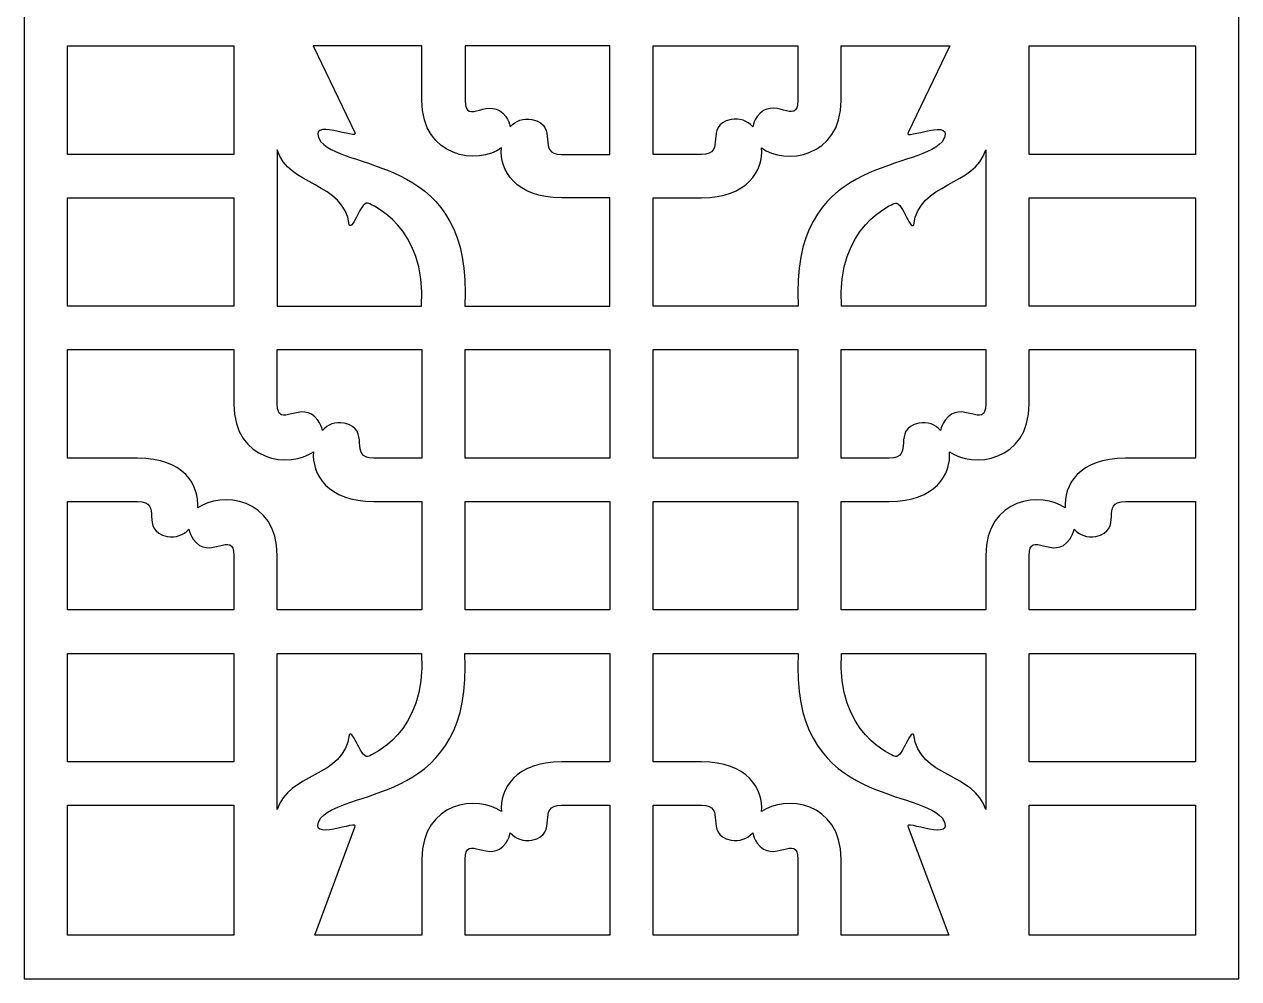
# Model space of a CAD drawing. Header units: centimetres. Extents: x -10 to 9.9, y -2.9 to 11.9.
# Drawn here: x -9.97 to -0.56, y -2.94 to 4.46 of the extents above; entities that cross this region are included whole.
import ezdxf

# ---------------------------------------------------------------- set-up
doc = ezdxf.new("R2010")
doc.units = ezdxf.units.CM
doc.header["$MEASUREMENT"] = 0
doc.layers.add('layer 1', color=7, linetype='Continuous')

msp = doc.modelspace()

# ---------------------------------------------------------------- linework, layer by layer
at = {"layer": 'layer 1', "color": 250}
for points, knots in [([(-9.97418, 11.8588), (-9.97418, 11.8588), (-0.557, 11.8588), (-0.557, 11.8588), (-0.557, 11.8588), (-0.557, 11.8588), (-0.557, -2.93963), (-0.557, -2.93963), (-0.557, -2.93963), (-0.557, -2.93963), (-9.97418, -2.93963), (-9.97418, -2.93963), (-9.97418, -2.93963), (-9.97418, -2.93963), (-9.97418, 11.8588), (-9.97418, 11.8588)], [0, 0, 0, 0, 0.2, 0.2, 0.2, 0.2, 0.4, 0.4, 0.4, 0.4, 0.6, 0.6, 0.6, 0.6, 1, 1, 1, 1]), ([(-9.63785, 3.45059), (-9.63785, 3.45059), (-8.3486, 3.45059), (-8.3486, 3.45059), (-8.3486, 3.45059), (-8.3486, 3.45059), (-8.3486, 4.29141), (-8.3486, 4.29141), (-8.3486, 4.29141), (-8.3486, 4.29141), (-9.63785, 4.29141), (-9.63785, 4.29141), (-9.63785, 4.29141), (-9.63785, 4.29141), (-9.63785, 3.45059), (-9.63785, 3.45059)], [0, 0, 0, 0, 0.2, 0.2, 0.2, 0.2, 0.4, 0.4, 0.4, 0.4, 0.6, 0.6, 0.6, 0.6, 1, 1, 1, 1]), ([(-6.55828, 2.27345), (-6.49036, 3.44066), (-7.45781, 3.30944), (-7.67436, 3.5492), (-7.67436, 3.5492), (-7.80395, 3.75436), (-7.36551, 3.55133), (-7.41219, 3.62068), (-7.41219, 3.62068), (-7.41219, 3.62068), (-7.73525, 4.29141), (-7.73525, 4.29141), (-7.73525, 4.29141), (-7.73525, 4.29141), (-6.89119, 4.29141), (-6.89119, 4.29141), (-6.89119, 4.29141), (-6.89119, 4.29141), (-6.89119, 3.86966), (-6.89119, 3.86966), (-6.89119, 3.86966), (-6.89093, 3.42051), (-6.45111, 3.36865), (-6.27419, 3.50057), (-6.27419, 3.50057), (-6.28947, 3.32641), (-6.16637, 3.11447), (-5.80749, 3.11427), (-5.80749, 3.11427), (-5.80749, 3.11427), (-5.43378, 3.11427), (-5.43378, 3.11427), (-5.43378, 3.11427), (-5.43378, 3.11427), (-5.43378, 2.27345), (-5.43378, 2.27345), (-5.43378, 2.27345), (-5.43378, 2.27345), (-6.55828, 2.27345), (-6.55828, 2.27345)], [0, 0, 0, 0, 0.0909091, 0.0909091, 0.0909091, 0.0909091, 0.1818182, 0.1818182, 0.1818182, 0.1818182, 0.2727273, 0.2727273, 0.2727273, 0.2727273, 0.3636364, 0.3636364, 0.3636364, 0.3636364, 0.4545455, 0.4545455, 0.4545455, 0.4545455, 0.5454545, 0.5454545, 0.5454545, 0.5454545, 0.6363636, 0.6363636, 0.6363636, 0.6363636, 0.7272727, 0.7272727, 0.7272727, 0.7272727, 0.8181818, 0.8181818, 0.8181818, 0.8181818, 1, 1, 1, 1]), ([(-5.43378, 3.45059), (-5.5778, 3.45059), (-5.60034, 3.45059), (-5.80749, 3.45059), (-5.80749, 3.45059), (-6.01559, 3.45001), (-5.81461, 3.67342), (-6.0373, 3.72193), (-6.0373, 3.72193), (-6.10559, 3.73465), (-6.16366, 3.71051), (-6.20539, 3.66563), (-6.20539, 3.66563), (-6.21066, 3.69034), (-6.22172, 3.71651), (-6.23954, 3.74383), (-6.23954, 3.74383), (-6.36403, 3.91853), (-6.55545, 3.66156), (-6.55486, 3.86966), (-6.55486, 3.86966), (-6.55486, 4.08656), (-6.55486, 4.12233), (-6.55486, 4.29141), (-6.55486, 4.29141), (-6.55486, 4.29141), (-5.43378, 4.29141), (-5.43378, 4.29141), (-5.43378, 4.29141), (-5.43378, 4.29141), (-5.43378, 3.45059), (-5.43378, 3.45059)], [0, 0, 0, 0, 0.1111111, 0.1111111, 0.1111111, 0.1111111, 0.2222222, 0.2222222, 0.2222222, 0.2222222, 0.3333333, 0.3333333, 0.3333333, 0.3333333, 0.4444444, 0.4444444, 0.4444444, 0.4444444, 0.5555556, 0.5555556, 0.5555556, 0.5555556, 0.6666667, 0.6666667, 0.6666667, 0.6666667, 0.7777778, 0.7777778, 0.7777778, 0.7777778, 1, 1, 1, 1]), ([(-3.97296, 2.27345), (-4.04088, 3.44066), (-3.07343, 3.30944), (-2.85688, 3.5492), (-2.85688, 3.5492), (-2.72729, 3.75436), (-3.16573, 3.55133), (-3.11904, 3.62068), (-3.11904, 3.62068), (-3.11904, 3.62068), (-2.79598, 4.29141), (-2.79598, 4.29141), (-2.79598, 4.29141), (-2.79598, 4.29141), (-3.64005, 4.29141), (-3.64005, 4.29141), (-3.64005, 4.29141), (-3.64005, 4.29141), (-3.64005, 3.86966), (-3.64005, 3.86966), (-3.64005, 3.86966), (-3.6403, 3.42051), (-4.08013, 3.36865), (-4.25705, 3.50057), (-4.25705, 3.50057), (-4.24176, 3.32641), (-4.36487, 3.11447), (-4.72374, 3.11427), (-4.72374, 3.11427), (-4.72374, 3.11427), (-5.09745, 3.11427), (-5.09745, 3.11427), (-5.09745, 3.11427), (-5.09745, 3.11427), (-5.09745, 2.27345), (-5.09745, 2.27345), (-5.09745, 2.27345), (-5.09745, 2.27345), (-3.97296, 2.27345), (-3.97296, 2.27345)], [0, 0, 0, 0, 0.0909091, 0.0909091, 0.0909091, 0.0909091, 0.1818182, 0.1818182, 0.1818182, 0.1818182, 0.2727273, 0.2727273, 0.2727273, 0.2727273, 0.3636364, 0.3636364, 0.3636364, 0.3636364, 0.4545455, 0.4545455, 0.4545455, 0.4545455, 0.5454545, 0.5454545, 0.5454545, 0.5454545, 0.6363636, 0.6363636, 0.6363636, 0.6363636, 0.7272727, 0.7272727, 0.7272727, 0.7272727, 0.8181818, 0.8181818, 0.8181818, 0.8181818, 1, 1, 1, 1]), ([(-5.09745, 3.45059), (-4.95344, 3.45059), (-4.93089, 3.45059), (-4.72374, 3.45059), (-4.72374, 3.45059), (-4.51564, 3.45001), (-4.71663, 3.67342), (-4.49394, 3.72193), (-4.49394, 3.72193), (-4.42564, 3.73465), (-4.36758, 3.71051), (-4.32584, 3.66563), (-4.32584, 3.66563), (-4.32058, 3.69034), (-4.30951, 3.71651), (-4.2917, 3.74383), (-4.2917, 3.74383), (-4.1672, 3.91853), (-3.97579, 3.66156), (-3.97637, 3.86966), (-3.97637, 3.86966), (-3.97637, 4.08656), (-3.97637, 4.12233), (-3.97637, 4.29141), (-3.97637, 4.29141), (-3.97637, 4.29141), (-5.09745, 4.29141), (-5.09745, 4.29141), (-5.09745, 4.29141), (-5.09745, 4.29141), (-5.09745, 3.45059), (-5.09745, 3.45059)], [0, 0, 0, 0, 0.1111111, 0.1111111, 0.1111111, 0.1111111, 0.2222222, 0.2222222, 0.2222222, 0.2222222, 0.3333333, 0.3333333, 0.3333333, 0.3333333, 0.4444444, 0.4444444, 0.4444444, 0.4444444, 0.5555556, 0.5555556, 0.5555556, 0.5555556, 0.6666667, 0.6666667, 0.6666667, 0.6666667, 0.7777778, 0.7777778, 0.7777778, 0.7777778, 1, 1, 1, 1]), ([(-0.89333, 4.29141), (-0.89333, 4.29141), (-2.18264, 4.29141), (-2.18264, 4.29141), (-2.18264, 4.29141), (-2.18264, 4.29141), (-2.18264, 3.45059), (-2.18264, 3.45059), (-2.18264, 3.45059), (-2.18264, 3.45059), (-0.89333, 3.45059), (-0.89333, 3.45059), (-0.89333, 3.45059), (-0.89333, 3.45059), (-0.89333, 4.29141), (-0.89333, 4.29141)], [0, 0, 0, 0, 0.2, 0.2, 0.2, 0.2, 0.4, 0.4, 0.4, 0.4, 0.6, 0.6, 0.6, 0.6, 1, 1, 1, 1]), ([(-8.01227, 3.48523), (-7.93235, 3.20421), (-7.49185, 3.23625), (-7.45484, 2.90519), (-7.45484, 2.90519), (-7.42301, 2.85715), (-7.36014, 3.11136), (-7.30123, 3.06958), (-7.30123, 3.06958), (-7.29706, 3.06677), (-6.84886, 2.89667), (-6.89494, 2.27345), (-6.89494, 2.27345), (-6.89494, 2.27345), (-8.01227, 2.27345), (-8.01227, 2.27345), (-8.01227, 2.27345), (-8.01227, 2.27345), (-8.01227, 3.48523), (-8.01227, 3.48523)], [0, 0, 0, 0, 0.1666667, 0.1666667, 0.1666667, 0.1666667, 0.3333333, 0.3333333, 0.3333333, 0.3333333, 0.5, 0.5, 0.5, 0.5, 0.6666667, 0.6666667, 0.6666667, 0.6666667, 1, 1, 1, 1]), ([(-2.51896, 3.48523), (-2.59889, 3.20421), (-3.03939, 3.23625), (-3.0764, 2.90519), (-3.0764, 2.90519), (-3.10822, 2.85715), (-3.17109, 3.11136), (-3.23, 3.06958), (-3.23, 3.06958), (-3.23417, 3.06677), (-3.68237, 2.89667), (-3.63629, 2.27345), (-3.63629, 2.27345), (-3.63629, 2.27345), (-2.51896, 2.27345), (-2.51896, 2.27345), (-2.51896, 2.27345), (-2.51896, 2.27345), (-2.51896, 3.48523), (-2.51896, 3.48523)], [0, 0, 0, 0, 0.1666667, 0.1666667, 0.1666667, 0.1666667, 0.3333333, 0.3333333, 0.3333333, 0.3333333, 0.5, 0.5, 0.5, 0.5, 0.6666667, 0.6666667, 0.6666667, 0.6666667, 1, 1, 1, 1]), ([(-9.63785, 2.27345), (-9.63785, 2.27345), (-8.3486, 2.27345), (-8.3486, 2.27345), (-8.3486, 2.27345), (-8.3486, 2.27345), (-8.3486, 3.11427), (-8.3486, 3.11427), (-8.3486, 3.11427), (-8.3486, 3.11427), (-9.63785, 3.11427), (-9.63785, 3.11427), (-9.63785, 3.11427), (-9.63785, 3.11427), (-9.63785, 2.27345), (-9.63785, 2.27345)], [0, 0, 0, 0, 0.2, 0.2, 0.2, 0.2, 0.4, 0.4, 0.4, 0.4, 0.6, 0.6, 0.6, 0.6, 1, 1, 1, 1]), ([(-0.89333, 3.11427), (-0.89333, 3.11427), (-2.18264, 3.11427), (-2.18264, 3.11427), (-2.18264, 3.11427), (-2.18264, 3.11427), (-2.18264, 2.27345), (-2.18264, 2.27345), (-2.18264, 2.27345), (-2.18264, 2.27345), (-0.89333, 2.27345), (-0.89333, 2.27345), (-0.89333, 2.27345), (-0.89333, 2.27345), (-0.89333, 3.11427), (-0.89333, 3.11427)], [0, 0, 0, 0, 0.2, 0.2, 0.2, 0.2, 0.4, 0.4, 0.4, 0.4, 0.6, 0.6, 0.6, 0.6, 1, 1, 1, 1]), ([(-9.63785, 1.0963), (-9.63785, 1.0963), (-9.09597, 1.0963), (-9.09597, 1.0963), (-9.09597, 1.0963), (-8.7371, 1.0961), (-8.61399, 0.88416), (-8.62927, 0.71), (-8.62927, 0.71), (-8.45236, 0.84192), (-8.01253, 0.79006), (-8.01227, 0.3409), (-8.01227, 0.3409), (-8.01227, 0.3409), (-8.01227, -0.08085), (-8.01227, -0.08085), (-8.01227, -0.08085), (-8.01227, -0.08085), (-6.89119, -0.08085), (-6.89119, -0.08085), (-6.89119, -0.08085), (-6.89119, -0.08085), (-6.89119, 0.75997), (-6.89119, 0.75997), (-6.89119, 0.75997), (-6.89119, 0.75997), (-7.2649, 0.75997), (-7.2649, 0.75997), (-7.2649, 0.75997), (-7.62378, 0.76018), (-7.74688, 0.97211), (-7.7316, 1.14627), (-7.7316, 1.14627), (-7.90851, 1.01436), (-8.34834, 1.06622), (-8.3486, 1.51537), (-8.3486, 1.51537), (-8.3486, 1.51537), (-8.3486, 1.93712), (-8.3486, 1.93712), (-8.3486, 1.93712), (-8.3486, 1.93712), (-9.63785, 1.93712), (-9.63785, 1.93712), (-9.63785, 1.93712), (-9.63785, 1.93712), (-9.63785, 1.0963), (-9.63785, 1.0963)], [0, 0, 0, 0, 0.0769231, 0.0769231, 0.0769231, 0.0769231, 0.1538462, 0.1538462, 0.1538462, 0.1538462, 0.2307692, 0.2307692, 0.2307692, 0.2307692, 0.3076923, 0.3076923, 0.3076923, 0.3076923, 0.3846154, 0.3846154, 0.3846154, 0.3846154, 0.4615385, 0.4615385, 0.4615385, 0.4615385, 0.5384615, 0.5384615, 0.5384615, 0.5384615, 0.6153846, 0.6153846, 0.6153846, 0.6153846, 0.6923077, 0.6923077, 0.6923077, 0.6923077, 0.7692308, 0.7692308, 0.7692308, 0.7692308, 0.8461538, 0.8461538, 0.8461538, 0.8461538, 1, 1, 1, 1]), ([(-6.89119, 1.0963), (-6.89119, 1.0963), (-6.89119, 1.93712), (-6.89119, 1.93712), (-6.89119, 1.93712), (-6.89119, 1.93712), (-8.01227, 1.93712), (-8.01227, 1.93712), (-8.01227, 1.93712), (-8.01227, 1.76803), (-8.01227, 1.73227), (-8.01227, 1.51537), (-8.01227, 1.51537), (-8.01286, 1.30727), (-7.82144, 1.56424), (-7.69694, 1.38953), (-7.69694, 1.38953), (-7.67913, 1.36221), (-7.66806, 1.33604), (-7.6628, 1.31133), (-7.6628, 1.31133), (-7.62107, 1.35621), (-7.563, 1.38036), (-7.49471, 1.36764), (-7.49471, 1.36764), (-7.27201, 1.31912), (-7.473, 1.09572), (-7.2649, 1.0963), (-7.2649, 1.0963), (-7.05775, 1.0963), (-7.0352, 1.0963), (-6.89119, 1.0963)], [0, 0, 0, 0, 0.1111111, 0.1111111, 0.1111111, 0.1111111, 0.2222222, 0.2222222, 0.2222222, 0.2222222, 0.3333333, 0.3333333, 0.3333333, 0.3333333, 0.4444444, 0.4444444, 0.4444444, 0.4444444, 0.5555556, 0.5555556, 0.5555556, 0.5555556, 0.6666667, 0.6666667, 0.6666667, 0.6666667, 0.7777778, 0.7777778, 0.7777778, 0.7777778, 1, 1, 1, 1]), ([(-6.55486, 1.0963), (-6.55486, 1.0963), (-5.43378, 1.0963), (-5.43378, 1.0963), (-5.43378, 1.0963), (-5.43378, 1.0963), (-5.43378, 1.93712), (-5.43378, 1.93712), (-5.43378, 1.93712), (-5.43378, 1.93712), (-6.55486, 1.93712), (-6.55486, 1.93712), (-6.55486, 1.93712), (-6.55486, 1.93712), (-6.55486, 1.0963), (-6.55486, 1.0963)], [0, 0, 0, 0, 0.2, 0.2, 0.2, 0.2, 0.4, 0.4, 0.4, 0.4, 0.6, 0.6, 0.6, 0.6, 1, 1, 1, 1]), ([(-5.09745, 1.0963), (-5.09745, 1.0963), (-3.97637, 1.0963), (-3.97637, 1.0963), (-3.97637, 1.0963), (-3.97637, 1.0963), (-3.97637, 1.93712), (-3.97637, 1.93712), (-3.97637, 1.93712), (-3.97637, 1.93712), (-5.09745, 1.93712), (-5.09745, 1.93712), (-5.09745, 1.93712), (-5.09745, 1.93712), (-5.09745, 1.0963), (-5.09745, 1.0963)], [0, 0, 0, 0, 0.2, 0.2, 0.2, 0.2, 0.4, 0.4, 0.4, 0.4, 0.6, 0.6, 0.6, 0.6, 1, 1, 1, 1]), ([(-0.89333, 1.93712), (-0.89333, 1.93712), (-2.18264, 1.93712), (-2.18264, 1.93712), (-2.18264, 1.93712), (-2.18264, 1.93712), (-2.18264, 1.51537), (-2.18264, 1.51537), (-2.18264, 1.51537), (-2.1829, 1.06622), (-2.62272, 1.01436), (-2.79964, 1.14627), (-2.79964, 1.14627), (-2.78435, 0.97211), (-2.90746, 0.76018), (-3.26633, 0.75997), (-3.26633, 0.75997), (-3.26633, 0.75997), (-3.64005, 0.75997), (-3.64005, 0.75997), (-3.64005, 0.75997), (-3.64005, 0.75997), (-3.64005, -0.08085), (-3.64005, -0.08085), (-3.64005, -0.08085), (-3.64005, -0.08085), (-2.51896, -0.08085), (-2.51896, -0.08085), (-2.51896, -0.08085), (-2.51896, -0.08085), (-2.51896, 0.3409), (-2.51896, 0.3409), (-2.51896, 0.3409), (-2.5187, 0.79006), (-2.07888, 0.84192), (-1.90196, 0.71), (-1.90196, 0.71), (-1.91725, 0.88416), (-1.79414, 1.0961), (-1.43527, 1.0963), (-1.43527, 1.0963), (-1.43527, 1.0963), (-0.89333, 1.0963), (-0.89333, 1.0963), (-0.89333, 1.0963), (-0.89333, 1.0963), (-0.89333, 1.93712), (-0.89333, 1.93712)], [0, 0, 0, 0, 0.0769231, 0.0769231, 0.0769231, 0.0769231, 0.1538462, 0.1538462, 0.1538462, 0.1538462, 0.2307692, 0.2307692, 0.2307692, 0.2307692, 0.3076923, 0.3076923, 0.3076923, 0.3076923, 0.3846154, 0.3846154, 0.3846154, 0.3846154, 0.4615385, 0.4615385, 0.4615385, 0.4615385, 0.5384615, 0.5384615, 0.5384615, 0.5384615, 0.6153846, 0.6153846, 0.6153846, 0.6153846, 0.6923077, 0.6923077, 0.6923077, 0.6923077, 0.7692308, 0.7692308, 0.7692308, 0.7692308, 0.8461538, 0.8461538, 0.8461538, 0.8461538, 1, 1, 1, 1]), ([(-2.51896, 1.93712), (-2.51896, 1.93712), (-3.64005, 1.93712), (-3.64005, 1.93712), (-3.64005, 1.93712), (-3.64005, 1.93712), (-3.64005, 1.0963), (-3.64005, 1.0963), (-3.64005, 1.0963), (-3.49603, 1.0963), (-3.47348, 1.0963), (-3.26633, 1.0963), (-3.26633, 1.0963), (-3.05824, 1.09572), (-3.25922, 1.31912), (-3.03653, 1.36764), (-3.03653, 1.36764), (-2.96823, 1.38036), (-2.91017, 1.35621), (-2.86843, 1.31133), (-2.86843, 1.31133), (-2.86317, 1.33604), (-2.8521, 1.36221), (-2.83429, 1.38953), (-2.83429, 1.38953), (-2.70979, 1.56424), (-2.51838, 1.30727), (-2.51896, 1.51537), (-2.51896, 1.51537), (-2.51896, 1.73227), (-2.51896, 1.76803), (-2.51896, 1.93712)], [0, 0, 0, 0, 0.1111111, 0.1111111, 0.1111111, 0.1111111, 0.2222222, 0.2222222, 0.2222222, 0.2222222, 0.3333333, 0.3333333, 0.3333333, 0.3333333, 0.4444444, 0.4444444, 0.4444444, 0.4444444, 0.5555556, 0.5555556, 0.5555556, 0.5555556, 0.6666667, 0.6666667, 0.6666667, 0.6666667, 0.7777778, 0.7777778, 0.7777778, 0.7777778, 1, 1, 1, 1]), ([(-9.63785, -0.08085), (-9.63785, -0.08085), (-8.3486, -0.08085), (-8.3486, -0.08085), (-8.3486, -0.08085), (-8.3486, 0.08825), (-8.3486, 0.124), (-8.3486, 0.3409), (-8.3486, 0.3409), (-8.34801, 0.549), (-8.53943, 0.29203), (-8.66393, 0.46674), (-8.66393, 0.46674), (-8.68174, 0.49406), (-8.69281, 0.52023), (-8.69807, 0.54494), (-8.69807, 0.54494), (-8.73981, 0.50006), (-8.79787, 0.47591), (-8.86616, 0.48863), (-8.86616, 0.48863), (-9.08886, 0.53715), (-8.88787, 0.76056), (-9.09597, 0.75997), (-9.09597, 0.75997), (-9.30642, 0.75997), (-9.44887, 0.75997), (-9.63785, 0.75997), (-9.63785, 0.75997), (-9.63785, 0.75997), (-9.63785, -0.08085), (-9.63785, -0.08085)], [0, 0, 0, 0, 0.1111111, 0.1111111, 0.1111111, 0.1111111, 0.2222222, 0.2222222, 0.2222222, 0.2222222, 0.3333333, 0.3333333, 0.3333333, 0.3333333, 0.4444444, 0.4444444, 0.4444444, 0.4444444, 0.5555556, 0.5555556, 0.5555556, 0.5555556, 0.6666667, 0.6666667, 0.6666667, 0.6666667, 0.7777778, 0.7777778, 0.7777778, 0.7777778, 1, 1, 1, 1]), ([(-5.43378, 0.75997), (-5.43378, 0.75997), (-6.55486, 0.75997), (-6.55486, 0.75997), (-6.55486, 0.75997), (-6.55486, 0.75997), (-6.55486, -0.08085), (-6.55486, -0.08085), (-6.55486, -0.08085), (-6.55486, -0.08085), (-5.43378, -0.08085), (-5.43378, -0.08085), (-5.43378, -0.08085), (-5.43378, -0.08085), (-5.43378, 0.75997), (-5.43378, 0.75997)], [0, 0, 0, 0, 0.2, 0.2, 0.2, 0.2, 0.4, 0.4, 0.4, 0.4, 0.6, 0.6, 0.6, 0.6, 1, 1, 1, 1]), ([(-3.97637, 0.75997), (-3.97637, 0.75997), (-5.09745, 0.75997), (-5.09745, 0.75997), (-5.09745, 0.75997), (-5.09745, 0.75997), (-5.09745, -0.08085), (-5.09745, -0.08085), (-5.09745, -0.08085), (-5.09745, -0.08085), (-3.97637, -0.08085), (-3.97637, -0.08085), (-3.97637, -0.08085), (-3.97637, -0.08085), (-3.97637, 0.75997), (-3.97637, 0.75997)], [0, 0, 0, 0, 0.2, 0.2, 0.2, 0.2, 0.4, 0.4, 0.4, 0.4, 0.6, 0.6, 0.6, 0.6, 1, 1, 1, 1]), ([(-0.89333, 0.75997), (-1.08235, 0.75997), (-1.22479, 0.75997), (-1.43527, 0.75997), (-1.43527, 0.75997), (-1.64337, 0.76056), (-1.44238, 0.53715), (-1.66507, 0.48863), (-1.66507, 0.48863), (-1.73337, 0.47591), (-1.79143, 0.50006), (-1.83317, 0.54494), (-1.83317, 0.54494), (-1.83843, 0.52023), (-1.8495, 0.49406), (-1.86731, 0.46674), (-1.86731, 0.46674), (-1.99181, 0.29203), (-2.18322, 0.549), (-2.18264, 0.3409), (-2.18264, 0.3409), (-2.18264, 0.124), (-2.18264, 0.08825), (-2.18264, -0.08085), (-2.18264, -0.08085), (-2.18264, -0.08085), (-0.89333, -0.08085), (-0.89333, -0.08085), (-0.89333, -0.08085), (-0.89333, -0.08085), (-0.89333, 0.75997), (-0.89333, 0.75997)], [0, 0, 0, 0, 0.1111111, 0.1111111, 0.1111111, 0.1111111, 0.2222222, 0.2222222, 0.2222222, 0.2222222, 0.3333333, 0.3333333, 0.3333333, 0.3333333, 0.4444444, 0.4444444, 0.4444444, 0.4444444, 0.5555556, 0.5555556, 0.5555556, 0.5555556, 0.6666667, 0.6666667, 0.6666667, 0.6666667, 0.7777778, 0.7777778, 0.7777778, 0.7777778, 1, 1, 1, 1]), ([(-9.63785, -1.25799), (-9.63785, -1.25799), (-8.3486, -1.25799), (-8.3486, -1.25799), (-8.3486, -1.25799), (-8.3486, -1.25799), (-8.3486, -0.41717), (-8.3486, -0.41717), (-8.3486, -0.41717), (-8.3486, -0.41717), (-9.63785, -0.41717), (-9.63785, -0.41717), (-9.63785, -0.41717), (-9.63785, -0.41717), (-9.63785, -1.25799), (-9.63785, -1.25799)], [0, 0, 0, 0, 0.2, 0.2, 0.2, 0.2, 0.4, 0.4, 0.4, 0.4, 0.6, 0.6, 0.6, 0.6, 1, 1, 1, 1]), ([(-6.89494, -0.41717), (-6.89494, -0.41717), (-8.01227, -0.41717), (-8.01227, -0.41717), (-8.01227, -0.41717), (-8.01227, -0.41717), (-8.01227, -1.62895), (-8.01227, -1.62895), (-8.01227, -1.62895), (-7.93235, -1.34793), (-7.49185, -1.37998), (-7.45484, -1.04891), (-7.45484, -1.04891), (-7.42301, -1.00088), (-7.36014, -1.25509), (-7.30123, -1.21331), (-7.30123, -1.21331), (-7.29706, -1.21049), (-6.84887, -1.0404), (-6.89494, -0.41717)], [0, 0, 0, 0, 0.1666667, 0.1666667, 0.1666667, 0.1666667, 0.3333333, 0.3333333, 0.3333333, 0.3333333, 0.5, 0.5, 0.5, 0.5, 0.6666667, 0.6666667, 0.6666667, 0.6666667, 1, 1, 1, 1]), ([(-6.89119, -2.6033), (-6.89119, -2.6033), (-6.89119, -2.01339), (-6.89119, -2.01339), (-6.89119, -2.01339), (-6.89093, -1.56424), (-6.45111, -1.51238), (-6.27419, -1.64429), (-6.27419, -1.64429), (-6.28947, -1.47014), (-6.16637, -1.2582), (-5.80749, -1.25799), (-5.80749, -1.25799), (-5.80749, -1.25799), (-5.43378, -1.25799), (-5.43378, -1.25799), (-5.43378, -1.25799), (-5.43378, -1.25799), (-5.43378, -0.41717), (-5.43378, -0.41717), (-5.43378, -0.41717), (-5.43378, -0.41717), (-6.55828, -0.41717), (-6.55828, -0.41717), (-6.55828, -0.41717), (-6.49036, -1.58439), (-7.45781, -1.45317), (-7.67436, -1.69293), (-7.67436, -1.69293), (-7.80395, -1.89808), (-7.36551, -1.69506), (-7.41219, -1.7644), (-7.41219, -1.7644), (-7.41219, -1.7644), (-7.72014, -2.6033), (-7.72014, -2.6033), (-7.72014, -2.6033), (-7.72014, -2.6033), (-6.89119, -2.6033), (-6.89119, -2.6033)], [0, 0, 0, 0, 0.0909091, 0.0909091, 0.0909091, 0.0909091, 0.1818182, 0.1818182, 0.1818182, 0.1818182, 0.2727273, 0.2727273, 0.2727273, 0.2727273, 0.3636364, 0.3636364, 0.3636364, 0.3636364, 0.4545455, 0.4545455, 0.4545455, 0.4545455, 0.5454545, 0.5454545, 0.5454545, 0.5454545, 0.6363636, 0.6363636, 0.6363636, 0.6363636, 0.7272727, 0.7272727, 0.7272727, 0.7272727, 0.8181818, 0.8181818, 0.8181818, 0.8181818, 1, 1, 1, 1]), ([(-2.80577, -2.6033), (-2.80577, -2.6033), (-3.11904, -1.7644), (-3.11904, -1.7644), (-3.11904, -1.7644), (-3.16573, -1.69506), (-2.72729, -1.89808), (-2.85688, -1.69293), (-2.85688, -1.69293), (-3.07343, -1.45317), (-4.04088, -1.58439), (-3.97296, -0.41717), (-3.97296, -0.41717), (-3.97296, -0.41717), (-5.09745, -0.41717), (-5.09745, -0.41717), (-5.09745, -0.41717), (-5.09745, -0.41717), (-5.09745, -1.25799), (-5.09745, -1.25799), (-5.09745, -1.25799), (-5.09745, -1.25799), (-4.72374, -1.25799), (-4.72374, -1.25799), (-4.72374, -1.25799), (-4.36487, -1.2582), (-4.24176, -1.47014), (-4.25705, -1.64429), (-4.25705, -1.64429), (-4.08013, -1.51238), (-3.6403, -1.56424), (-3.64005, -2.01339), (-3.64005, -2.01339), (-3.64005, -2.01339), (-3.64005, -2.6033), (-3.64005, -2.6033), (-3.64005, -2.6033), (-3.64005, -2.6033), (-2.80577, -2.6033), (-2.80577, -2.6033)], [0, 0, 0, 0, 0.0909091, 0.0909091, 0.0909091, 0.0909091, 0.1818182, 0.1818182, 0.1818182, 0.1818182, 0.2727273, 0.2727273, 0.2727273, 0.2727273, 0.3636364, 0.3636364, 0.3636364, 0.3636364, 0.4545455, 0.4545455, 0.4545455, 0.4545455, 0.5454545, 0.5454545, 0.5454545, 0.5454545, 0.6363636, 0.6363636, 0.6363636, 0.6363636, 0.7272727, 0.7272727, 0.7272727, 0.7272727, 0.8181818, 0.8181818, 0.8181818, 0.8181818, 1, 1, 1, 1]), ([(-2.51896, -1.62895), (-2.51896, -1.62895), (-2.51896, -0.41717), (-2.51896, -0.41717), (-2.51896, -0.41717), (-2.51896, -0.41717), (-3.63629, -0.41717), (-3.63629, -0.41717), (-3.63629, -0.41717), (-3.68237, -1.0404), (-3.23417, -1.21049), (-3.23, -1.21331), (-3.23, -1.21331), (-3.17109, -1.25509), (-3.10822, -1.00088), (-3.0764, -1.04891), (-3.0764, -1.04891), (-3.03939, -1.37998), (-2.59889, -1.34793), (-2.51896, -1.62895)], [0, 0, 0, 0, 0.1666667, 0.1666667, 0.1666667, 0.1666667, 0.3333333, 0.3333333, 0.3333333, 0.3333333, 0.5, 0.5, 0.5, 0.5, 0.6666667, 0.6666667, 0.6666667, 0.6666667, 1, 1, 1, 1]), ([(-0.89333, -0.41717), (-0.89333, -0.41717), (-2.18264, -0.41717), (-2.18264, -0.41717), (-2.18264, -0.41717), (-2.18264, -0.41717), (-2.18264, -1.25799), (-2.18264, -1.25799), (-2.18264, -1.25799), (-2.18264, -1.25799), (-0.89333, -1.25799), (-0.89333, -1.25799), (-0.89333, -1.25799), (-0.89333, -1.25799), (-0.89333, -0.41717), (-0.89333, -0.41717)], [0, 0, 0, 0, 0.2, 0.2, 0.2, 0.2, 0.4, 0.4, 0.4, 0.4, 0.6, 0.6, 0.6, 0.6, 1, 1, 1, 1]), ([(-8.3486, -2.6033), (-8.3486, -2.6033), (-8.3486, -1.59432), (-8.3486, -1.59432), (-8.3486, -1.59432), (-8.3486, -1.59432), (-9.63785, -1.59432), (-9.63785, -1.59432), (-9.63785, -1.59432), (-9.63785, -1.59432), (-9.63785, -2.6033), (-9.63785, -2.6033), (-9.63785, -2.6033), (-9.63785, -2.6033), (-8.3486, -2.6033), (-8.3486, -2.6033)], [0, 0, 0, 0, 0.2, 0.2, 0.2, 0.2, 0.4, 0.4, 0.4, 0.4, 0.6, 0.6, 0.6, 0.6, 1, 1, 1, 1]), ([(-5.43378, -2.6033), (-5.43378, -2.6033), (-5.43378, -1.59432), (-5.43378, -1.59432), (-5.43378, -1.59432), (-5.5778, -1.59432), (-5.60034, -1.59432), (-5.80749, -1.59432), (-5.80749, -1.59432), (-6.01559, -1.59374), (-5.81461, -1.81714), (-6.0373, -1.86566), (-6.0373, -1.86566), (-6.10559, -1.87838), (-6.16366, -1.85423), (-6.20539, -1.80936), (-6.20539, -1.80936), (-6.21066, -1.83407), (-6.22172, -1.86023), (-6.23954, -1.88756), (-6.23954, -1.88756), (-6.36403, -2.06226), (-6.55545, -1.80529), (-6.55486, -2.01339), (-6.55486, -2.01339), (-6.55486, -2.21849), (-6.55486, -2.4049), (-6.55486, -2.6033), (-6.55486, -2.6033), (-6.55486, -2.6033), (-5.43378, -2.6033), (-5.43378, -2.6033)], [0, 0, 0, 0, 0.1111111, 0.1111111, 0.1111111, 0.1111111, 0.2222222, 0.2222222, 0.2222222, 0.2222222, 0.3333333, 0.3333333, 0.3333333, 0.3333333, 0.4444444, 0.4444444, 0.4444444, 0.4444444, 0.5555556, 0.5555556, 0.5555556, 0.5555556, 0.6666667, 0.6666667, 0.6666667, 0.6666667, 0.7777778, 0.7777778, 0.7777778, 0.7777778, 1, 1, 1, 1]), ([(-3.97637, -2.6033), (-3.97637, -2.4049), (-3.97637, -2.21849), (-3.97637, -2.01339), (-3.97637, -2.01339), (-3.97579, -1.80529), (-4.1672, -2.06226), (-4.2917, -1.88756), (-4.2917, -1.88756), (-4.30951, -1.86023), (-4.32058, -1.83407), (-4.32584, -1.80936), (-4.32584, -1.80936), (-4.36758, -1.85423), (-4.42564, -1.87838), (-4.49394, -1.86566), (-4.49394, -1.86566), (-4.71663, -1.81714), (-4.51564, -1.59374), (-4.72374, -1.59432), (-4.72374, -1.59432), (-4.93089, -1.59432), (-4.95344, -1.59432), (-5.09745, -1.59432), (-5.09745, -1.59432), (-5.09745, -1.59432), (-5.09745, -2.6033), (-5.09745, -2.6033), (-5.09745, -2.6033), (-5.09745, -2.6033), (-3.97637, -2.6033), (-3.97637, -2.6033)], [0, 0, 0, 0, 0.1111111, 0.1111111, 0.1111111, 0.1111111, 0.2222222, 0.2222222, 0.2222222, 0.2222222, 0.3333333, 0.3333333, 0.3333333, 0.3333333, 0.4444444, 0.4444444, 0.4444444, 0.4444444, 0.5555556, 0.5555556, 0.5555556, 0.5555556, 0.6666667, 0.6666667, 0.6666667, 0.6666667, 0.7777778, 0.7777778, 0.7777778, 0.7777778, 1, 1, 1, 1]), ([(-0.89333, -1.59432), (-0.89333, -1.59432), (-2.18264, -1.59432), (-2.18264, -1.59432), (-2.18264, -1.59432), (-2.18264, -1.59432), (-2.18264, -2.6033), (-2.18264, -2.6033), (-2.18264, -2.6033), (-2.18264, -2.6033), (-0.89333, -2.6033), (-0.89333, -2.6033), (-0.89333, -2.6033), (-0.89333, -2.6033), (-0.89333, -1.59432), (-0.89333, -1.59432)], [0, 0, 0, 0, 0.2, 0.2, 0.2, 0.2, 0.4, 0.4, 0.4, 0.4, 0.6, 0.6, 0.6, 0.6, 1, 1, 1, 1])]:
    msp.add_open_spline(points, degree=3, knots=knots, dxfattribs=at)

doc.saveas('drawing.dxf')
